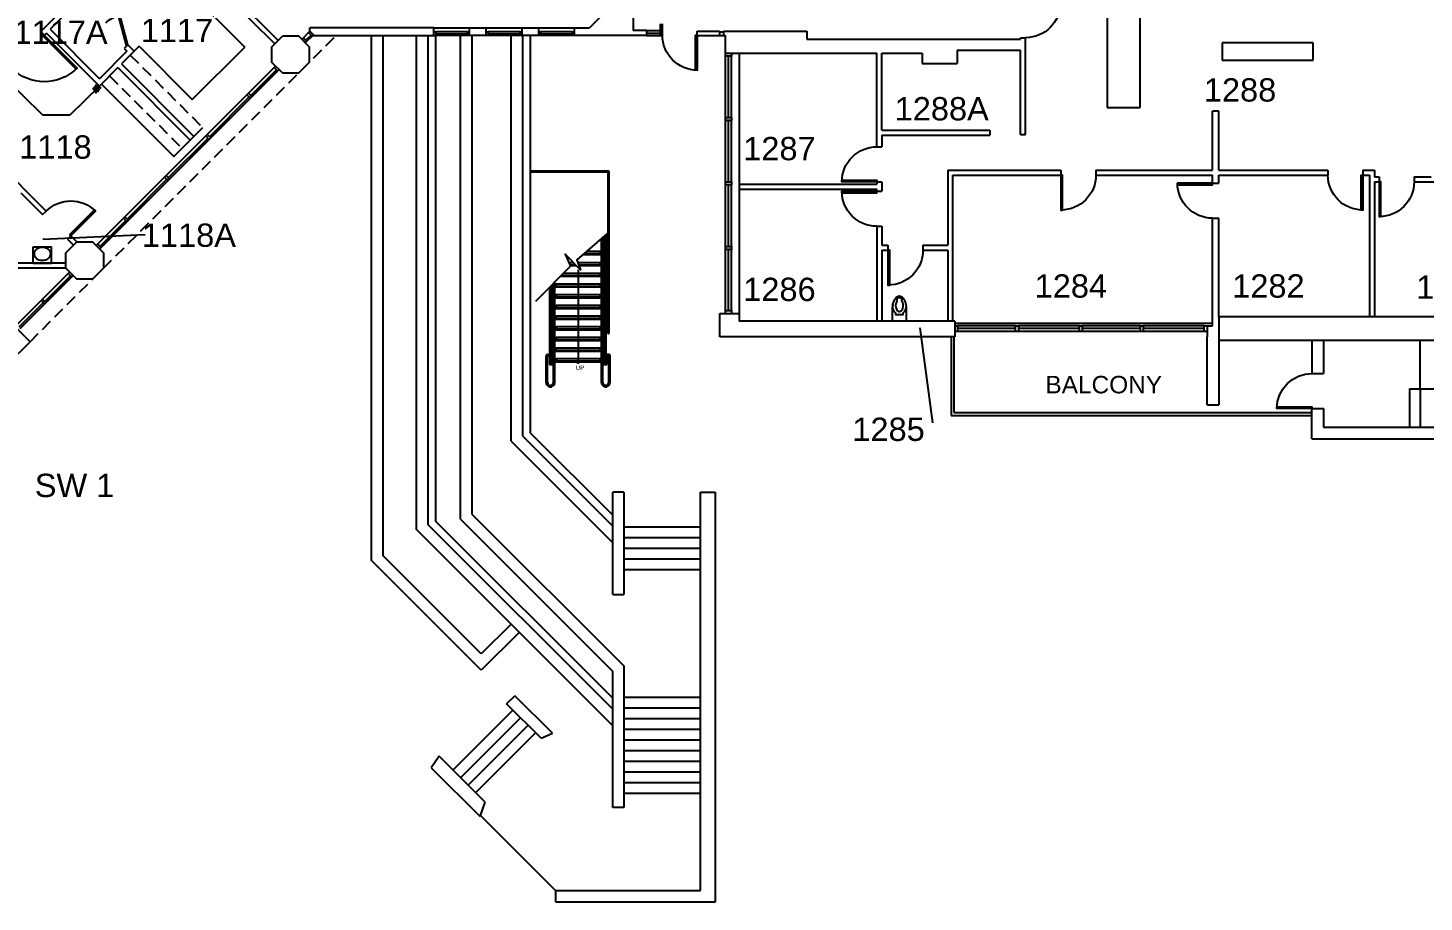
# Model space of a CAD drawing. Header units: inches. Extents: x -59 to 5745, y -269 to 4477.
# Drawn here: x 1845 to 3283, y -269 to 631 of the extents above; entities that cross this region are included whole.
import ezdxf

# ---------------------------------------------------------------- set-up
doc = ezdxf.new("R2010")
doc.units = ezdxf.units.IN
doc.header["$LTSCALE"] = 96
doc.header["$MEASUREMENT"] = 0
doc.linetypes.add('DASHED4', pattern=[0.1875, 0.125, -0.0625])
doc.linetypes.add('HIDDEN2', pattern=[0.1875, 0.125, -0.0625])
doc.layers.get('0').update_dxf_attribs({"linetype": 'CONTINUOUS'})
for name, color, linetype in [('A-ANNO-ROOM', 4, 'CONTINUOUS'), ('A-ANNO-TEXT', 4, 'CONTINUOUS'), ('A-DOOR', 2, 'CONTINUOUS'), ('A-FLOR-CASE', 3, 'CONTINUOUS'), ('A-FLOR-CASE-UPPR', 3, 'HIDDEN2'), ('A-FLOR-PFIX', 2, 'CONTINUOUS'), ('A-FLOR-STRS', 2, 'CONTINUOUS'), ('A-GLAZ', 2, 'CONTINUOUS'), ('A-GLAZ-SILL', 1, 'CONTINUOUS'), ('A-WALL-ABOVE', 8, 'DASHED4'), ('A-WALL-FULL', 6, 'CONTINUOUS'), ('L-PLNT', 8, 'CONTINUOUS'), ('X-CLNG-TRAK', 5, 'CONTINUOUS')]:
    doc.layers.add(name, color=color, linetype=linetype)
doc.styles.add('Arial', font='arial.ttf')
doc.styles.add('PE_Notes', font='ARIALN.TTF')
doc.styles.get("Standard").update_dxf_attribs({"font": 'txt.shx', "width": 0.85})
doc.dimstyles.get("Standard").update_dxf_attribs({"dimtxt": 0.18, "dimasz": 0.18, "dimexe": 0.18, "dimexo": 0.0625, "dimgap": 0.09, "dimtad": 0, "dimtih": 1, "dimtoh": 1, "dimdec": 4, "dimzin": 0, "dimdsep": 46, "dimtxsty": 'Standard', "dimcen": 0.09, "dimadec": 0, "dimazin": 0, "dimtfac": 1, "dimtdec": 4, "dimtofl": 0, "dimtmove": 0, "dimatfit": 3, "dimfxl": 1, "dimtolj": 1, "dimtzin": 0, "dimarcsym": 0})

# ---------------------------------------------------------------- blocks, each defined once
blk = doc.blocks.new('P2477016')
for p, q in [((-3.603083, -23.831759), (-3.603083, -23.831759)), ((-2.504894, -21.068753), (-2.504894, -21.068753))]:
    blk.add_line(p, q)
for points in [[(-6.93083, -16.399601, -0.022673), (-7, -14.875), (-7, 0), (-3.020761, 0), (0, 0), (3.020761, 0), (7, 0), (7, -14.875)], [(-6.937926, -16.211212, -0.074934), (-6.387938, -12.562014, -0.085426), (-4.920528, -9.670474, -0.066386), (-3.550098, -8.264603), (-3.550098, -6.711212), (3.449902, -6.711212), (3.449902, -8.264603, -0.066386), (4.820333, -9.670474, -0.085426), (6.287743, -12.562014, -0.111314), (6.709134, -17.991061)], [(3.991504, -23.722377, -0.562484), (3.158962, -23.529526), (2.424162, -21.300368, -0.238976), (2.492058, -20.853364, 0.08035), (3.421006, -18.976205, 0.074934), (3.837731, -16.211212, 0.074934), (3.421006, -13.446218, 0.085426), (2.414145, -11.462194, 0.066386), (1.597345, -10.624271, 0.330534), (-1.69754, -10.624271, 0.066386), (-2.51434, -11.462194, 0.085426), (-3.521201, -13.446218, 0.074934), (-3.937926, -16.211212, 0.074934), (-3.521201, -18.976205, 0.08035), (-2.592253, -20.853364, -0.238976), (-2.524357, -21.300368), (-3.250575, -23.503493, -0.549653), (-4.069149, -23.710095)], [(-4.023967, -23.748064, 0.06085), (-2.498761, -25.015482, 0.143932), (0, -25.75)], [(-2.976493, -22.67201, 0.063273), (-1.687041, -23.754089, 0.143932), (0, -24.25)], [(0, -25.75, 0.143932), (2.498761, -25.015482, 0.107177), (4.949747, -22.564786, 0.077997), (6.431696, -19.212481, 0.065232), (7, -14.875)], [(0, -24.25, 0.143932), (1.687041, -23.754089, 0.059203), (2.902316, -22.750942)]]:
    blk.add_lwpolyline(points, format="xyb")
for centre, radius, start, end in [((5.443363, -16.211212), 12.38129, 180, 197.141641), ((2.746106, -17.043143), 9.558648, 197.141641, 216.672481), ((1.035634, -18.316811), 7.426057, 216.672481, 226.574161)]:
    blk.add_arc(centre, radius, start, end)
blk = doc.blocks.new('*U78')
for p, q in [((0, 0), (0, 0)), ((-48, 0), (-48, 0))]:
    blk.add_line(p, q)
blk.add_lwpolyline([(0, 0), (0, 48), (-1.75, 48), (-1.75, 0)], close=True)
blk.add_arc((0, 0), 48, 90, 180)
blk = doc.blocks.new('*U79')
for p, q in [((0, 0), (0, 0)), ((-36, 0), (-36, 0))]:
    blk.add_line(p, q)
blk.add_lwpolyline([(0, 0), (0, -36), (-1.75, -36), (-1.75, 0)], close=True)
blk.add_arc((0, 0), 36, 180, 270)
blk = doc.blocks.new('*U81')
for p, q in [((0, 0), (0, 0)), ((-32, 0), (-32, 0))]:
    blk.add_line(p, q)
blk.add_lwpolyline([(0, 0), (-27.7, -16), (-28.6, -14.5), (-0.9, 1.5)], close=True)
blk.add_arc((0, 0), 32, 180, 210)
blk = doc.blocks.new('*U91')
for p, q in [((0, 0), (0, 0)), ((-36, 0), (-36, 0))]:
    blk.add_line(p, q)
blk.add_lwpolyline([(0, 0), (0, 36), (-1.75, 36), (-1.75, 0)], close=True)
blk.add_arc((0, 0), 36, 90, 180)
blk = doc.blocks.new('*U111')
for p, q in [((0, 0), (0, 0)), ((-36, 0), (-36, 0))]:
    blk.add_line(p, q)
blk.add_lwpolyline([(0, 0), (0, 36), (-1.75, 36), (-1.75, 0)], close=True)
blk.add_arc((0, 0), 36, 90, 180)
blk = doc.blocks.new('*U112')
for p, q in [((0, 0), (0, 0)), ((36, 0), (36, 0))]:
    blk.add_line(p, q)
blk.add_lwpolyline([(0, 0), (0, 36), (1.75, 36), (1.75, 0)], close=True)
blk.add_arc((0, 0), 36, 0, 90)
blk = doc.blocks.new('*U114')
for p, q in [((0, 0), (0, 0)), ((-36, 0), (-36, 0))]:
    blk.add_line(p, q)
blk.add_lwpolyline([(0, 0), (0, -36), (-1.75, -36), (-1.75, 0)], close=True)
blk.add_arc((0, 0), 36, 180, 270)
blk = doc.blocks.new('*U115')
for p, q in [((0, 0), (0, 0)), ((-36, 0), (-36, 0))]:
    blk.add_line(p, q)
blk.add_lwpolyline([(0, 0), (0, -36), (-1.75, -36), (-1.75, 0)], close=True)
blk.add_arc((0, 0), 36, 180, 270)
blk = doc.blocks.new('*U116')
for p, q in [((0, 0), (0, 0)), ((36, 0), (36, 0))]:
    blk.add_line(p, q)
blk.add_lwpolyline([(0, 0), (0, -36), (1.75, -36), (1.75, 0)], close=True)
blk.add_arc((0, 0), 36, 270, 0)
blk = doc.blocks.new('*U117')
for p, q in [((0, 0), (0, 0)), ((-36, 0), (-36, 0))]:
    blk.add_line(p, q)
blk.add_lwpolyline([(0, 0), (0, 36), (-1.75, 36), (-1.75, 0)], close=True)
blk.add_arc((0, 0), 36, 90, 180)
blk = doc.blocks.new('*U28')
for p, q in [((0, 0), (0, 0)), ((36, 0), (36, 0))]:
    blk.add_line(p, q)
blk.add_lwpolyline([(0, 0), (0, -36), (1.75, -36), (1.75, 0)], close=True)
blk.add_arc((0, 0), 36, 270, 0)

msp = doc.modelspace()

# ---------------------------------------------------------------- linework, layer by layer
at = {"layer": 'A-ANNO-ROOM'}
for p, q in [((1965.2, 418.4), (1859.9, 413.7)), ((2763.4, 322.7), (2776.4, 224.8))]:
    msp.add_line(p, q, dxfattribs=at)
at = {"layer": 'A-FLOR-CASE'}
for p, q in [((1988.2, 691.6), (2068.1, 611.7)), ((2956.3, 670.4), (2956.3, 549.6)), ((2990.3, 549.6), (2990.3, 646.6)), ((1959.2, 612.6), (1940.9, 594.3)), ((1959.2, 612.6), (2013.9, 557.9)), ((2013.8, 557.8), (2068.1, 611.7)), ((3168.5, 616.2), (3074.8, 616.2)), ((3074.8, 616.2), (3074.8, 598.4)), ((3168.5, 598.4), (3168.5, 616.2)), ((3074.8, 598.4), (3168.5, 598.4)), ((1920.2, 573.6), (1994.8, 499)), ((2956.3, 549.6), (2990.3, 549.6)), ((2015.5, 519.6), (2024.7, 528.8)), ((1994.8, 499), (2011.8, 515.9))]:
    msp.add_line(p, q, dxfattribs=at)
at = {"layer": 'A-FLOR-CASE-UPPR'}
for p, q in [((1950, 603.5), (2024.7, 528.8)), ((1928.7, 582.1), (2003.3, 507.4))]:
    msp.add_line(p, q, dxfattribs=at)
at = {"layer": 'A-FLOR-PFIX'}
for p, q in [((1849.9, 389.1), (1849.9, 406.1)), ((1849.9, 406.1), (1868.9, 406.1)), ((1868.9, 389.1), (1868.9, 406.1)), ((1849.9, 389.1), (1868.9, 389.1))]:
    msp.add_line(p, q, dxfattribs=at)
msp.add_lwpolyline([(1868, 398.7, 0.118418), (1867.4, 401.1, 0.104636), (1865.6, 403.3, 0.089656), (1862.9, 404.8, 0.163755), (1855.9, 404.8, 0.089656), (1853.2, 403.3, 0.104636), (1851.4, 401.1, 0.240204), (1851.4, 396.4, 0.104636), (1853.2, 394.2, 0.089656), (1855.9, 392.7, 0.163755), (1862.9, 392.7, 0.089656), (1865.6, 394.2, 0.104636), (1867.4, 396.4, 0.118418)], format="xyb", close=True, dxfattribs=at)
at = {"layer": 'A-FLOR-STRS'}
for p, q in [((2363, 483.3), (2363, 484.3)), ((2363, 484.3), (2442.9, 484.3)), ((2363, 483.3), (2441.9, 483.3)), ((2441.9, 483.3), (2441.9, 316.8)), ((2442.9, 484.3), (2442.9, 316.8)), ((2438.2, 417.1), (2438.2, 284.8)), ((2439.7, 418.4), (2439.7, 284.8)), ((2435.3, 266.3), (2435.3, 414.6)), ((2436.8, 266.3), (2436.8, 415.9)), ((2436.9, 416), (2436.9, 284.8)), ((2381.7, 364.2), (2381.7, 295.2)), ((2383, 365.4), (2383, 284.8)), ((2384.5, 366.9), (2384.5, 284.8)), ((2385.7, 368.2), (2385.7, 284.8)), ((2385.8, 266.4), (2385.8, 368.3)), ((2387.3, 266.3), (2387.3, 369.8)), ((2441.9, 316.8), (2442.9, 316.8)), ((3278.6, 259.8), (3278.6, 309.3)), ((2378.3, 266.3), (2378.3, 293.7)), ((2379.8, 295.2), (2383, 295.2)), ((2379.8, 266.3), (2379.8, 293.7)), ((2379.8, 293.7), (2383, 293.7)), ((2381.7, 293.7), (2381.7, 285.8)), ((2381.7, 293.7), (2381.7, 284.8)), ((2442.8, 295.2), (2439.7, 295.2)), ((2442.8, 293.7), (2439.7, 293.7)), ((2440.9, 293.7), (2440.9, 284.8)), ((2440.9, 293.7), (2440.9, 284.8)), ((2442.8, 266.3), (2442.8, 293.7)), ((2444.3, 266.3), (2444.3, 293.7)), ((2381.7, 284.8), (2385.7, 284.8)), ((2436.9, 284.8), (2440.9, 284.8)), ((3267.7, 259.8), (3375.1, 259.8)), ((3267.7, 259.8), (3267.7, 220.3)), ((3278.7, 259.8), (3278.7, 220.3)), ((2458.3, 117.6), (2537.5, 117.6)), ((2458.3, 106.6), (2537.5, 106.6)), ((2458.3, 95.6), (2537.5, 95.6)), ((2458.3, 84.6), (2537.5, 84.6)), ((2458.3, 73.6), (2537.5, 73.6)), ((2282.4, -132.9), (2344.1, -71.2)), ((2458.3, -57.7), (2537.5, -57.7)), ((2458.3, -68.7), (2537.5, -68.7)), ((2290.2, -140.7), (2351.9, -78.9)), ((2458.3, -79.7), (2537.5, -79.7)), ((2297.9, -148.5), (2359.7, -86.7)), ((2305.7, -156.2), (2367.5, -94.5)), ((2458.3, -90.7), (2537.5, -90.7)), ((2458.3, -101.7), (2537.5, -101.7)), ((2458.3, -112.7), (2537.5, -112.7)), ((2458.3, -123.7), (2537.5, -123.7)), ((2458.3, -134.7), (2537.5, -134.7)), ((2458.3, -145.7), (2537.5, -145.7)), ((2458.3, -156.7), (2537.5, -156.7)), ((2310.7, -179.6), (2387.9, -256.8))]:
    msp.add_line(p, q, dxfattribs=at)
for points in [[(2440.9, 419.5), (2410.1, 392.6), (2413.6, 382.3), (2397.8, 398.3), (2403.6, 386), (2367.4, 349.8)], [(2406.5, 389.6), (2401.9, 389.6)], [(2411.8, 387.6), (2433.9, 387.6), (2433.9, 389.6), (2411.1, 389.6)], [(2435.3, 397.8), (2416.1, 397.8)], [(2435.3, 397.8), (2416.1, 397.8)], [(2417.5, 399.1), (2433.9, 399.1), (2433.9, 401.1), (2419.8, 401.1)], [(2436.9, 397.8), (2436.8, 397.8)], [(2435.3, 375.3), (2392.8, 375.3)], [(2394.1, 376.6), (2433.9, 376.6), (2433.9, 378.6), (2396.1, 378.6)], [(2402.8, 387.6), (2408.4, 387.6)], [(2409.7, 386.3), (2403.4, 386.3)], [(2435.3, 386.3), (2412.3, 386.3)], [(2436.9, 386.8), (2436.8, 386.8)], [(2436.9, 375.8), (2436.8, 375.8)], [(2435.3, 364.3), (2387.3, 364.3)], [(2436.9, 364.8), (2436.8, 364.8)], [(2435.3, 353.3), (2387.3, 353.3)], [(2436.9, 353.8), (2436.8, 353.8)], [(2435.3, 342.3), (2387.3, 342.3)], [(2435.3, 331.3), (2387.3, 331.3)], [(2436.9, 342.8), (2436.8, 342.8)], [(2436.9, 331.8), (2436.8, 331.8)], [(2435.3, 320.3), (2387.3, 320.3)], [(2436.9, 320.8), (2436.8, 320.8)], [(2435.3, 309.3), (2387.3, 309.3)], [(2436.9, 309.8), (2436.8, 309.8)], [(2385.8, 298.8), (2385.7, 298.8)], [(2385.8, 296.8), (2385.7, 296.8)], [(2435.3, 298.3), (2387.3, 298.3)], [(2436.9, 298.8), (2436.8, 298.8)], [(2436.9, 296.8), (2436.8, 296.8)], [(2435.3, 287.3), (2387.3, 287.3)]]:
    msp.add_lwpolyline(points, dxfattribs=at)
for points in [[(2388.7, 365.6), (2433.9, 365.6), (2433.9, 367.6), (2388.7, 367.6)], [(2388.7, 354.6), (2433.9, 354.6), (2433.9, 356.6), (2388.7, 356.6)], [(2388.7, 343.6), (2433.9, 343.6), (2433.9, 345.6), (2388.7, 345.6)], [(2388.7, 332.6), (2433.9, 332.6), (2433.9, 334.6), (2388.7, 334.6)], [(2388.7, 321.6), (2433.9, 321.6), (2433.9, 323.6), (2388.7, 323.6)], [(2388.7, 310.6), (2433.9, 310.6), (2433.9, 312.6), (2388.7, 312.6)], [(2388.7, 299.6), (2433.9, 299.6), (2433.9, 301.6), (2388.7, 301.6)], [(2388.7, 288.6), (2433.9, 288.6), (2433.9, 290.6), (2388.7, 290.6)]]:
    msp.add_lwpolyline(points, close=True, dxfattribs=at)
for centre, radius in [((2438.9, 398.6), 0.75), ((2383.7, 354), 0.75), ((2438.9, 354), 0.75), ((2383.7, 310.1), 0.75), ((2438.9, 310.1), 0.75), ((2411.3, 287.3), 1), ((2383.7, 285.6), 0.75), ((2438.9, 285.6), 0.75)]:
    msp.add_circle(centre, radius, dxfattribs=at)
for centre, radius, start, end in [((2379.8, 293.7), 1.5, 90.0002, 180.0002), ((2442.8, 293.7), 1.5, 359.9998, 89.9998), ((2382.8, 266.3), 4.5, 180.0002, 0.3106), ((2382.8, 266.3), 3, 180.0002, 0.0002), ((2439.8, 266.3), 4.5, 179.6894, 359.9998), ((2439.8, 266.3), 3, 179.9998, 359.9998)]:
    msp.add_arc(centre, radius, start, end, dxfattribs=at)
at = {"layer": 'A-GLAZ'}
for p, q in [((2130.9, 618.8), (2136.2, 624.1)), ((2297.5, 627.4), (2264.7, 627.4)), ((2264.7, 625.5), (2297.5, 625.5)), ((2297.5, 623.6), (2264.7, 623.6)), ((2351.5, 627.4), (2318.7, 627.4)), ((2318.7, 625.5), (2351.5, 625.5)), ((2351.5, 623.6), (2318.7, 623.6)), ((2405.5, 627.4), (2372.7, 627.4)), ((2372.7, 625.5), (2405.5, 625.5)), ((2405.5, 623.6), (2372.7, 623.6)), ((2481.6, 628.9), (2496.1, 628.9)), ((2481.6, 626.2), (2496.1, 626.2)), ((2481.6, 623.6), (2496.1, 623.6)), ((2566.2, 539.2), (2566.2, 602.5)), ((2074, 561.8), (2100.6, 588.4)), ((2072.5, 560.4), (2031.5, 519.4)), ((2566.2, 472.8), (2566.2, 536.2)), ((2030.1, 518), (1989.1, 477)), ((1987.7, 475.6), (1946.7, 434.5)), ((2566.2, 406.4), (2566.2, 469.8)), ((1945.3, 433.1), (1918.7, 406.5)), ((2566.2, 340.3), (2566.2, 403.4)), ((1888.4, 376.3), (1861.8, 349.7)), ((1860.4, 348.3), (1835.2, 323.1)), ((2862, 324.8), (2802.2, 324.8)), ((2862, 321.8), (2802.2, 321.8)), ((2862, 318.8), (2802.2, 318.8)), ((2927.7, 324.8), (2865, 324.8)), ((2927.7, 321.8), (2865, 321.8)), ((2927.7, 318.8), (2865, 318.8)), ((2990.5, 324.8), (2930.7, 324.8)), ((2990.5, 321.8), (2930.7, 321.8)), ((2990.5, 318.8), (2930.7, 318.8)), ((3056.2, 324.8), (2993.5, 324.8)), ((3056.2, 321.8), (2993.5, 321.8)), ((3056.2, 318.8), (2993.5, 318.8))]:
    msp.add_line(p, q, dxfattribs=at)
at = {"layer": 'A-GLAZ-SILL'}
for p, q in [((2128.4, 621.3), (2133.7, 626.6)), ((2131.9, 617.8), (2137.3, 623.1)), ((2262.7, 631.4), (2299.5, 631.4)), ((2316.7, 631.4), (2353.5, 631.4)), ((2370.7, 631.4), (2407.5, 631.4)), ((2577.2, 605.5), (2577.2, 337.3)), ((1914.9, 407.4), (2099.7, 592.1)), ((2563.2, 539.2), (2563.2, 602.5)), ((2569.2, 539.2), (2569.2, 602.5)), ((1918.5, 403.9), (2103.2, 588.6)), ((2563.2, 472.8), (2563.2, 536.2)), ((2569.2, 472.8), (2569.2, 536.2)), ((2563.2, 406.4), (2563.2, 469.8)), ((2569.2, 406.4), (2569.2, 469.8)), ((2563.2, 340.3), (2563.2, 403.4)), ((2569.2, 340.3), (2569.2, 403.4)), ((1886.1, 378.6), (1832.9, 325.4)), ((1836.4, 321.8), (1889.7, 375.1)), ((2799.2, 327.3), (3064.7, 327.3))]:
    msp.add_line(p, q, dxfattribs=at)
at = {"layer": 'A-WALL-ABOVE'}
for p, q in [((1922.3, 383.9), (2162, 623.6)), ((1846.7, 308.3), (1911, 372.6))]:
    msp.add_line(p, q, dxfattribs=at)
at = {"layer": 'A-WALL-FULL'}
for p, q in [((1975.5, 738.2), (2098.8, 615)), ((1979.1, 741.8), (2102.3, 618.5)), ((1908.9, 678.6), (1857.9, 627.7)), ((2467.9, 688), (2467.9, 628.9)), ((1895.6, 658.3), (1867.3, 630)), ((2423, 631.4), (2447.7, 656.2)), ((2496.1, 623.6), (2496.1, 635.6)), ((2498.1, 623.6), (2498.1, 635.6)), ((1857.9, 627.7), (1861.4, 624.1)), ((1863.6, 626.2), (1861.4, 624.1)), ((1863.6, 626.2), (1918.2, 571.6)), ((1867.3, 630), (1918.2, 579)), ((2262.7, 631.4), (2135.1, 631.4)), ((2135.1, 628), (2135.1, 631.4)), ((2137.8, 623.6), (2264.7, 623.6)), ((2262.7, 623.6), (2262.7, 631.4)), ((2290.3, 125.4), (2290.3, 623.6)), ((2302.3, 130.4), (2302.3, 623.6)), ((2316.7, 623.6), (2316.7, 631.4)), ((2353.5, 623.6), (2353.5, 631.4)), ((2370.7, 623.6), (2370.7, 631.4)), ((2481.6, 623.6), (2400.2, 623.6)), ((2407.5, 631.4), (2422.7, 631.4)), ((2407.5, 623.6), (2407.5, 631.4)), ((2481.6, 628.9), (2467.9, 628.9)), ((2481.6, 628.9), (2481.6, 623.6)), ((2496.1, 623.6), (2498.1, 623.6)), ((2534.1, 628), (2557.1, 628)), ((2534.1, 623.6), (2534.1, 628)), ((2534.1, 623.6), (2563.2, 623.6)), ((2557.1, 628), (2557.1, 623.6)), ((2557.1, 627.3), (2561.1, 627.3)), ((2561.1, 628), (2647, 628)), ((2561.1, 628), (2561.1, 623.6)), ((2647, 628), (2647, 620)), ((2647, 620), (2867, 620)), ((2867, 621.4), (2872.2, 621.4)), ((2867, 620), (2867, 621.4)), ((2872.2, 521.8), (2872.2, 621.4)), ((1946.5, 607.4), (1918.2, 579)), ((1954, 607.4), (1940.9, 594.3)), ((1947.4, 613.9), (1943.7, 610.2)), ((1943.7, 610.2), (1946.5, 607.4)), ((1947.4, 613.9), (1954, 607.4)), ((2719, 509), (2719, 605.5)), ((2724.2, 526.2), (2724.2, 605.5)), ((2724.2, 605.5), (2765.7, 605.5)), ((2765.7, 605.5), (2765.7, 594.7)), ((2801.9, 608.6), (2801.9, 594.7)), ((2801.9, 608.6), (2867, 608.6)), ((2867, 521.8), (2867, 608.6)), ((1937.1, 590.6), (1918.2, 571.6)), ((1937.1, 590.6), (2011.8, 515.9)), ((1940.9, 594.3), (2015.5, 519.6)), ((2765.7, 594.7), (2801.9, 594.7)), ((1771.7, 534.4), (1863.3, 442.9)), ((3071.2, 545.6), (3064.7, 545.6)), ((3064.7, 485), (3064.7, 545.6)), ((3071.2, 485), (3071.2, 545.6)), ((2011.8, 515.9), (2015.5, 519.6)), ((2724.2, 526.2), (2835.3, 526.2)), ((2724.2, 521), (2835.3, 521)), ((2724.2, 521), (2724.2, 509)), ((2835.3, 526.2), (2835.3, 521)), ((2867, 521.8), (2872.2, 521.8)), ((1998.4, 502.6), (2006.9, 511)), ((2719, 509), (2724.2, 509)), ((2792, 485), (2792, 407.7)), ((2792, 485), (2908.7, 485)), ((2797.2, 479.7), (2908.7, 479.7)), ((2797.2, 329.3), (2797.2, 479.7)), ((2908.7, 485), (2908.7, 479.7)), ((2944.7, 485), (3064.7, 485)), ((2944.7, 485), (2944.7, 479.7)), ((2944.7, 479.7), (3064.7, 479.7)), ((3064.7, 471.5), (3064.7, 479.7)), ((3071.2, 485), (3183.7, 485)), ((3071.2, 471.5), (3071.2, 479.7)), ((3071.2, 479.7), (3183.7, 479.7)), ((3183.7, 485), (3183.7, 479.7)), ((3219.7, 485), (3219.7, 479.7)), ((3219.7, 485), (3231.7, 485)), ((3219.7, 479.7), (3226.4, 479.7)), ((3226.4, 479.7), (3226.4, 333.8)), ((3231.7, 485), (3231.7, 478.2)), ((3231.7, 478.2), (3236.5, 478.2)), ((3236.5, 478.2), (3236.5, 473)), ((3272.5, 478.2), (3289.9, 478.2)), ((3272.5, 478.2), (3272.5, 473)), ((1837.4, 461.5), (1859.7, 439.4)), ((2577.2, 470.7), (2719, 470.7)), ((2577.2, 465.5), (2719, 465.5)), ((2719, 473), (2719, 470.7)), ((2719, 473), (2724.2, 473)), ((2719, 463.2), (2719, 465.5)), ((2719, 463.2), (2724.2, 463.2)), ((2724.2, 473), (2724.2, 463.2)), ((3064.7, 471.5), (3071.2, 471.5)), ((3231.7, 473), (3236.5, 473)), ((3231.7, 473), (3231.7, 333.8)), ((3272.5, 473), (3423.2, 473)), ((1859.7, 439.4), (1863.3, 442.9)), ((3064.7, 324.8), (3064.7, 435.5)), ((3064.7, 435.5), (3071.2, 435.5)), ((3071.2, 333.8), (3071.2, 435.5)), ((1885.3, 413.8), (1888.8, 417.3)), ((1888.8, 417.3), (1895, 411.2)), ((2719, 427.2), (2719, 329.3)), ((2719, 427.2), (2724.2, 427.2)), ((2724.2, 427.2), (2724.2, 407.7)), ((1885.3, 413.8), (1891.4, 407.7)), ((2724.2, 407.7), (2730.5, 407.7)), ((2730.5, 407.7), (2730.5, 402.4)), ((2766.5, 407.7), (2792, 407.7)), ((2766.5, 407.7), (2766.5, 402.4)), ((1883.7, 389.1), (1834, 389.1)), ((2724.2, 402.4), (2730.5, 402.4)), ((2724.2, 402.4), (2724.2, 329.3)), ((2766.5, 402.4), (2792, 402.4)), ((2792, 402.4), (2792, 329.3)), ((1883.7, 383.9), (1831.8, 383.9)), ((2557.2, 313.3), (2557.2, 337.3)), ((2557.2, 337.3), (2577.2, 337.3)), ((2577.2, 337.3), (2577.2, 329.3)), ((1826.1, 328.9), (1846.7, 308.3)), ((2799.2, 329.3), (2577.2, 329.3)), ((2799.2, 329.3), (2799.2, 313.3)), ((3059.2, 324.8), (3059.2, 313.3)), ((1824, 285.6), (1846.7, 308.3)), ((2799.2, 313.3), (2557.2, 313.3)), ((2795.5, 313.3), (2795.5, 232.3)), ((2798.5, 313.3), (2798.5, 235.3)), ((3059.2, 243.3), (3059.2, 313.3)), ((3071.2, 309.8), (3071.2, 243.3)), ((3167.2, 309.3), (3167.2, 275.5)), ((3179.2, 309.8), (3179.2, 275.5)), ((3167.2, 275.5), (3179.2, 275.5)), ((2795.5, 232.3), (3167.2, 232.3)), ((2798.5, 235.3), (3167.2, 235.3)), ((3059.2, 243.3), (3071.2, 243.3)), ((3167.2, 208.3), (3167.2, 239.5)), ((3167.2, 239.5), (3179.2, 239.5)), ((3179.2, 239.5), (3179.2, 220.3)), ((3179.2, 239.5), (3179.2, 239.5)), ((3179.2, 220.3), (3423.1, 220.3)), ((3167.2, 208.3), (3435.2, 208.3)), ((2447, 47.8), (2447, 153.3)), ((2458.3, 153.3), (2447, 153.3)), ((2458.3, 153.3), (2458.3, 47.8)), ((2537.5, 153.3), (2552.5, 153.3)), ((2537.5, -256.8), (2537.5, 153.3)), ((2552.5, 153.3), (2552.5, -268.8)), ((2302.3, 130.4), (2458.3, -25.6)), ((2290.3, 125.4), (2447, -31.2)), ((2447, 47.8), (2458.3, 47.8)), ((2458.3, -25.6), (2458.3, -171.3)), ((2447, -171.3), (2447, -31.2)), ((2337.7, -64.7), (2346.2, -56.3)), ((2385, -95), (2346.2, -56.3)), ((2373.1, -100.1), (2337.7, -64.7)), ((2373.1, -100.1), (2385, -95)), ((2268.2, -118.7), (2260.1, -130.5)), ((2315.4, -165.9), (2268.2, -118.7)), ((2260.1, -130.5), (2310.3, -180.7)), ((2310.3, -180.7), (2315.4, -165.9)), ((2458.3, -171.3), (2447, -171.3)), ((2387.9, -256.8), (2537.5, -256.8)), ((2388.3, -268.8), (2388.3, -256.8)), ((2552.5, -268.8), (2388.3, -268.8))]:
    msp.add_line(p, q, dxfattribs=at)
for points in [[(2107.1, 623.3), (2123.1, 623.3), (2134.4, 612), (2134.4, 596), (2123.1, 584.7), (2107.1, 584.7), (2095.8, 596), (2095.8, 612)], [(2131.9, 617.8), (2130.5, 616.4), (2127, 619.9), (2128.4, 621.3)], [(2138.7, 624.5), (2137.3, 623.1), (2133.7, 626.6), (2135.1, 628)], [(2075.2, 560.6), (2073.8, 559.2), (2070.2, 562.7), (2071.7, 564.1)], [(2563.2, 536.2), (2563.2, 539.2), (2569.2, 539.2), (2569.2, 536.2)], [(2032.8, 518.2), (2031.3, 516.7), (2027.8, 520.3), (2029.2, 521.7)], [(1990.3, 475.7), (1988.9, 474.3), (1985.4, 477.9), (1986.8, 479.3)], [(2563.2, 469.8), (2563.2, 472.8), (2569.2, 472.8), (2569.2, 469.8)], [(1947.9, 433.3), (1946.5, 431.9), (1943, 435.4), (1944.4, 436.8)], [(1895, 411.2), (1911, 411.2), (1922.3, 399.9), (1922.3, 383.9), (1911, 372.6), (1895, 372.6), (1883.7, 383.9), (1883.7, 399.9)], [(1919.9, 405.3), (1918.5, 403.9), (1914.9, 407.4), (1916.4, 408.8)], [(2563.2, 403.4), (2563.2, 406.4), (2569.2, 406.4), (2569.2, 403.4)], [(1861.6, 347), (1863.1, 348.5), (1859.5, 352), (1858.1, 350.6)], [(3071.2, 313.3), (3071.2, 313.3), (3071.2, 309.8), (3435.2, 309.8), (3435.2, 333.8), (3071.2, 333.8), (3071.2, 321.3), (3071.2, 321.3)], [(2865, 318.8), (2862, 318.8), (2862, 324.8), (2865, 324.8)], [(2930.7, 318.8), (2927.7, 318.8), (2927.7, 324.8), (2930.7, 324.8)], [(2993.5, 318.8), (2990.5, 318.8), (2990.5, 324.8), (2993.5, 324.8)]]:
    msp.add_lwpolyline(points, close=True, dxfattribs=at)
for points in [[(2262.7, 627.4), (2264.7, 627.4), (2264.7, 623.6)], [(2318.7, 623.6), (2297.5, 623.6), (2297.5, 627.4), (2299.5, 627.4)], [(2299.5, 623.6), (2299.5, 631.4), (2316.7, 631.4)], [(2316.7, 627.4), (2318.7, 627.4), (2318.7, 623.6)], [(2372.7, 623.6), (2351.5, 623.6), (2351.5, 627.4), (2353.5, 627.4)], [(2353.5, 631.4), (2370.7, 631.4)], [(2370.7, 627.4), (2372.7, 627.4), (2372.7, 623.6)], [(2405.5, 623.6), (2405.5, 627.4), (2407.5, 627.4)], [(2569.2, 605.5), (2569.2, 602.5), (2563.2, 602.5), (2563.2, 623.6)], [(2563.2, 605.5), (2719, 605.5)], [(2103.2, 588.6), (2101.8, 587.2), (2098.3, 590.7), (2099.7, 592.1)], [(1887.5, 380), (1886.1, 378.6), (1889.7, 375.1), (1891.1, 376.5)], [(2563.2, 337.3), (2563.2, 337.3), (2563.2, 340.3), (2569.2, 340.3), (2569.2, 337.3)], [(2799.2, 324.8), (2802.2, 324.8), (2802.2, 318.8), (2799.2, 318.8)], [(3059.2, 318.8), (3059.2, 318.8), (3056.2, 318.8), (3056.2, 324.8), (3064.7, 324.8)]]:
    msp.add_lwpolyline(points, dxfattribs=at)
at = {"layer": 'L-PLNT'}
for p, q in [((2198.6, 82.9), (2198.6, 623.6)), ((2210.6, 87.9), (2210.6, 623.6)), ((2244.9, 114.8), (2244.9, 623.6)), ((2256.9, 119.8), (2256.9, 623.6)), ((2264.9, 123.1), (2264.9, 623.6)), ((2342.4, 205.9), (2342.4, 623.6)), ((2354.4, 210.9), (2354.4, 623.6)), ((2362.4, 214.2), (2362.4, 623.6)), ((2342.4, 205.9), (2447, 101.2)), ((2354.4, 210.9), (2447, 118.2)), ((2362.4, 214.2), (2447, 129.5)), ((2447, -70.3), (2256.9, 119.8)), ((2447, -58.9), (2264.9, 123.1)), ((2447, -87.2), (2244.9, 114.8)), ((2311.6, -13.2), (2210.6, 87.9)), ((2311.6, -30.1), (2198.6, 82.9)), ((2342.3, 17.5), (2311.6, -13.2)), ((2350.8, 9), (2311.6, -30.1))]:
    msp.add_line(p, q, dxfattribs=at)
at = {"layer": 'X-CLNG-TRAK'}
for p, q in [((1859.8, 541.6), (1819.2, 581.9)), ((1918.2, 571.6), (1887.8, 541.6)), ((1917.2, 565.7), (1911.4, 569.9)), ((1911.4, 569.9), (1915.3, 564.4)), ((1918.3, 567.2), (1912.8, 570.8)), ((1912.8, 570.8), (1917.2, 565.7)), ((1919.9, 569), (1913.9, 572.4)), ((1913.9, 572.4), (1918.3, 567.2)), ((1887.8, 541.6), (1859.8, 541.6))]:
    msp.add_line(p, q, dxfattribs=at)

# ---------------------------------------------------------------- block references
at = {"layer": 'A-DOOR'}
for name, p, xscale, rotation in [('*U81', (1947.4, 613.9), -0.9999999999999998, 135.0000000000484), ('*U117', (2872.2, 657.4), -1, 270), ('*U78', (1861.4, 624.1), -0.9999999999999998, 225.0000000000276), ('*U91', (2534.1, 623.9), -1, 180), ('*U116', (2719, 473), -1, 270), ('*U112', (2908.7, 479.9), -1, 180), ('*U111', (3219.7, 479.9), -1, 180), ('*U79', (1888.8, 417.3), -1, 135.0000000000482), ('*U115', (2719, 463.2), -1, 270), ('*U114', (3064.7, 471.5), -1, 270), ('*U112', (3236.5, 473.1), -1, 180), ('*U112', (2730.5, 402.6), -1, 180), ('*U28', (3167.2, 239.5), -1, 269.9997717819896)]:
    msp.add_blockref(name, p, dxfattribs=dict(at, xscale=xscale, rotation=rotation))
at = {"layer": 'A-FLOR-PFIX', "rotation": 180}
msp.add_blockref('P2477016', (2742.2, 329.3), dxfattribs=at)

# ---------------------------------------------------------------- texts
at = {"layer": 'A-ANNO-ROOM', "style": 'Arial'}
for s, p in [('1117A', (1829.7, 615)), ('1117', (1960.8, 616.8)), ('1288', (3055.9, 555.6)), ('1288A', (2737.4, 536.2)), ('1118', (1835.6, 496.8)), ('1287', (2581.4, 495.2)), ('1118A', (1961.9, 406)), ('1286', (2581.4, 350.2)), ('1284', (2881.6, 353.7)), ('1282', (3085.1, 353.7)), ('1281', (3274.6, 352.5)), ('1285', (2693.8, 206.1)), ('SW 1', (1851.6, 148.3))]:
    msp.add_text(s, height=24, dxfattribs=at).set_placement(p)
at = {"layer": 'A-ANNO-TEXT', "style": 'Arial'}
msp.add_text('BALCONY', height=18, dxfattribs=at).set_placement((2892.7, 255.1))
at = {"layer": 'A-FLOR-STRS', "insert": (2409.1, 283.7), "char_height": 4.5, "attachment_point": 1, "style": 'PE_Notes'}
msp.add_mtext('UP', dxfattribs=at)

# ---------------------------------------------------------------- leaders
at = {"layer": 'A-FLOR-STRS'}
msp.add_leader([(2411.3, 382.3), (2411.3, 359.7), (2411.3, 287.3)], dimstyle='Standard', override={"dimscale": 24, "dimgap": 0.09, "dimtad": 0}, dxfattribs=at)

doc.saveas('drawing.dxf')
